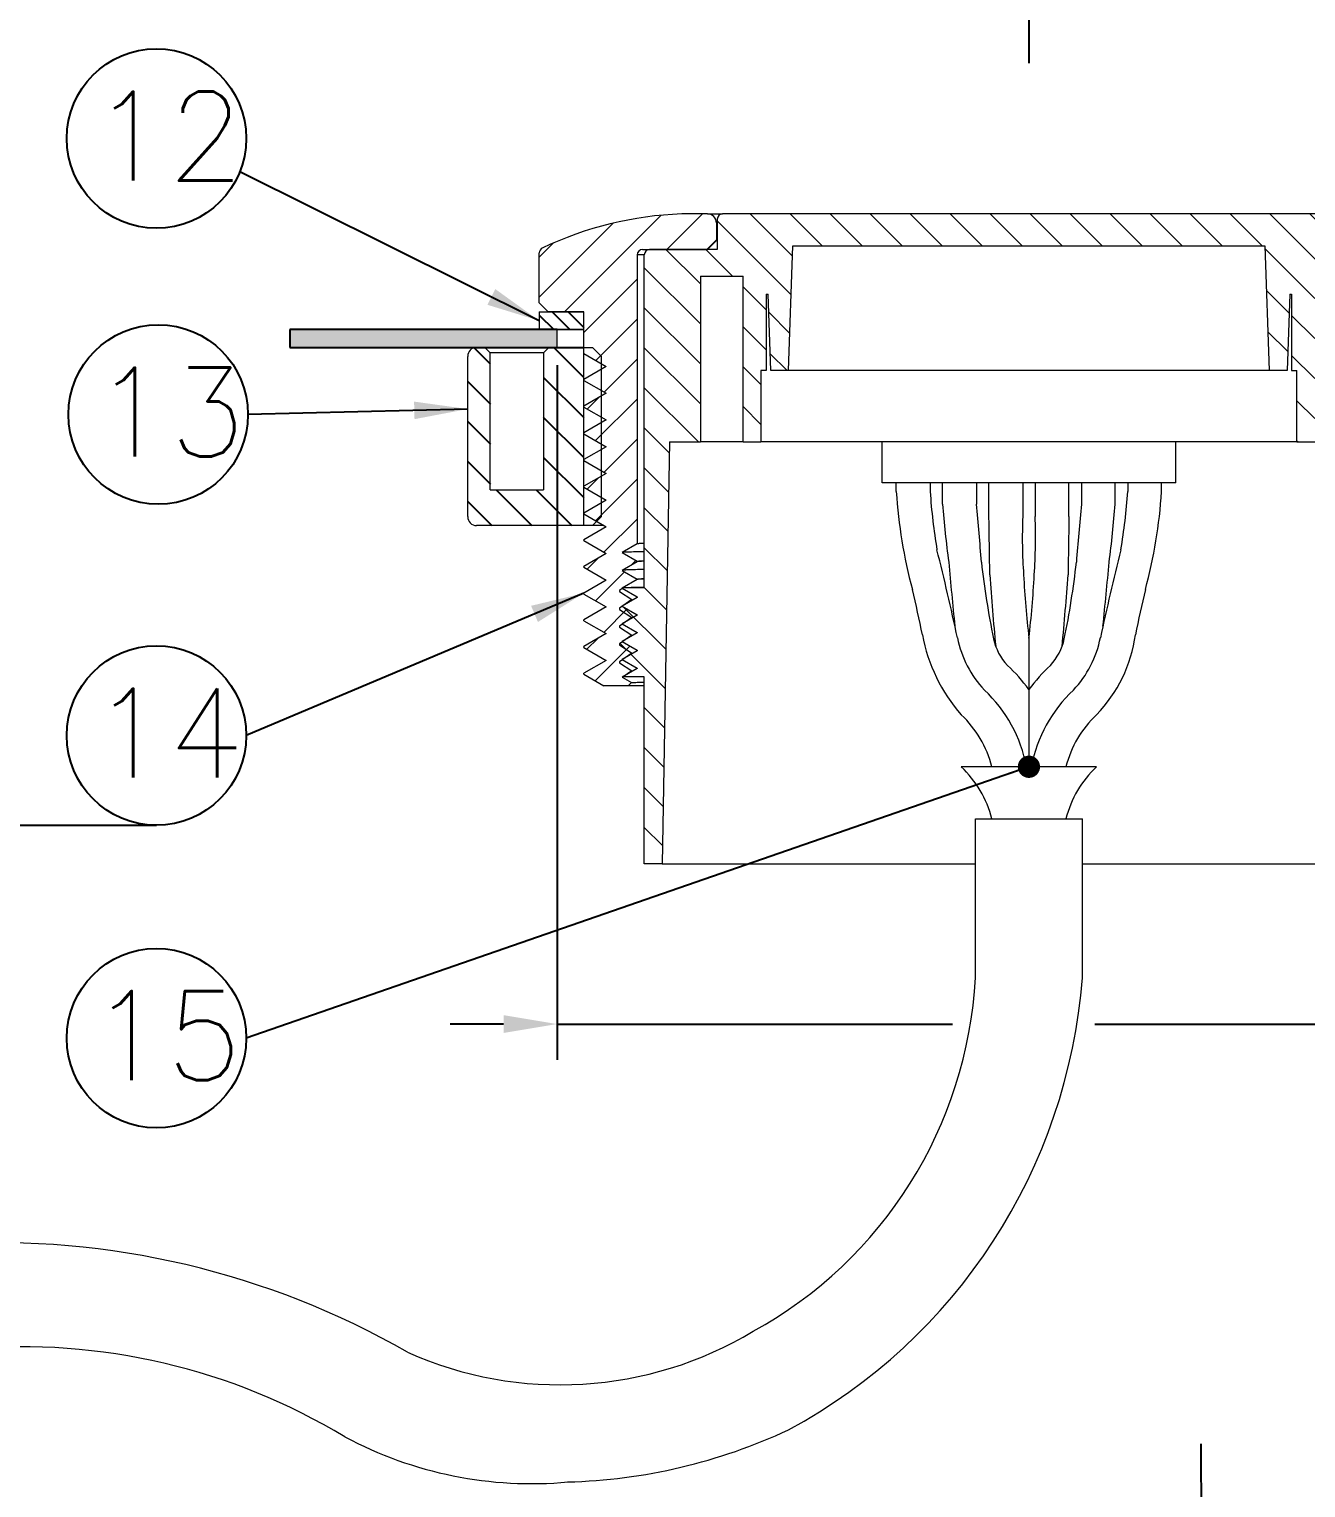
# Model space of a CAD drawing. Extents: x 7948 to 8542, y -4601 to -4181.
# Drawn here: x 8248.9 to 8320.6, y -4363.9 to -4282 of the extents above; entities that cross this region are included whole.
import ezdxf

# ---------------------------------------------------------------- set-up
doc = ezdxf.new("R2010")
doc.units = 0
doc.header["$LTSCALE"] = 7
doc.header["$MEASUREMENT"] = 0
doc.linetypes.add('CENTER', pattern=[2, 1.25, -0.25, 0.25, -0.25])
doc.linetypes.add('CENTERX2', pattern=[20.32, 12.7, -2.54, 2.54, -2.54])
doc.layers.get('0').update_dxf_attribs({"color": 2, "linetype": 'CONTINUOUS'})
doc.layers.add('D', color=2, linetype='CONTINUOUS')
doc.layers.add('DWG', color=7, linetype='CONTINUOUS')
doc.styles.add('ROMANS', font='romans')
doc.styles.add('STYLE', font='romans.shx', dxfattribs={"bigfont": 'whgtxt.shx'})
doc.dimstyles.new('A-3', dxfattribs={"dimscale": 0, "dimtxt": 2.8, "dimasz": 2, "dimexe": 0.7, "dimexo": 0.5, "dimgap": 1, "dimtad": 1, "dimdec": 4, "dimdsep": 46, "dimtxsty": 'ROMANS', "dimcen": 0, "dimclrd": 3, "dimclre": 3, "dimclrt": 2, "dimadec": 4, "dimazin": 2, "dimtfac": 1, "dimtdec": 4, "dimtmove": 0, "dimatfit": 0, "dimfxl": 0, "dimarcsym": 0})

msp = doc.modelspace()

# ---------------------------------------------------------------- hatches: boundary and pattern name
at = {"linetype": 'Continuous', "lineweight": 0}
h = msp.add_hatch(dxfattribs=at)
h.set_pattern_fill('ANSI31', color=256, scale=0.5, style=0)
h.set_pattern_definition([(45, (5900.3844, -5302.4505), (-1.122532, 1.122532), [])])
edge = h.paths.add_edge_path(flags=0)
edge.add_line((8280.0018, -4316.73777), (8281.25711, -4317.46252))
edge.add_line((8281.25711, -4317.46252), (8280.0018, -4318.18728))
edge.add_line((8280.0018, -4318.18728), (8280.0018, -4318.23777))
edge.add_line((8280.0018, -4318.23777), (8281.13164, -4318.89008))
edge.add_line((8281.13164, -4318.89008), (8282.5018, -4318.89008))
edge.add_line((8282.5018, -4318.89008), (8282.67997, -4318.71192))
edge.add_line((8282.67997, -4318.71192), (8282.15893, -4318.4111))
edge.add_line((8282.15893, -4318.4111), (8283.0018, -4317.92446))
edge.add_line((8283.0018, -4317.92446), (8283.0018, -4317.89773))
edge.add_line((8283.0018, -4317.89773), (8282.15893, -4317.4111))
edge.add_line((8282.15893, -4317.4111), (8283.0018, -4316.92446))
edge.add_line((8283.0018, -4316.92446), (8283.0018, -4316.89773))
edge.add_line((8283.0018, -4316.89773), (8282.15893, -4316.4111))
edge.add_line((8282.15893, -4316.4111), (8283.0018, -4315.92446))
edge.add_line((8283.0018, -4315.92446), (8283.0018, -4315.89773))
edge.add_line((8283.0018, -4315.89773), (8282.15893, -4315.4111))
edge.add_line((8282.15893, -4315.4111), (8283.0018, -4314.92446))
edge.add_line((8283.0018, -4314.92446), (8283.0018, -4314.89773))
edge.add_line((8283.0018, -4314.89773), (8282.15893, -4314.4111))
edge.add_line((8282.15893, -4314.4111), (8283.0018, -4313.92446))
edge.add_line((8283.0018, -4313.92446), (8283.0018, -4313.89773))
edge.add_line((8283.0018, -4313.89773), (8282.15893, -4313.4111))
edge.add_line((8282.15893, -4313.4111), (8283.0018, -4312.92446))
edge.add_line((8283.0018, -4312.92446), (8283.0018, -4312.89773))
edge.add_line((8283.0018, -4312.89773), (8282.15893, -4312.4111))
edge.add_line((8282.15893, -4312.4111), (8283.0018, -4311.92446))
edge.add_line((8283.0018, -4311.92446), (8283.0018, -4311.89773))
edge.add_line((8283.0018, -4311.89773), (8282.15893, -4311.4111))
edge.add_line((8282.15893, -4311.4111), (8283.0018, -4310.92446))
edge.add_line((8283.0018, -4310.92446), (8283.0018, -4294.69008))
edge.add_arc((8283.3018, -4294.69008), 0.3, 90, 180, ccw=False)
edge.add_line((8283.3018, -4294.39008), (8286.9518, -4294.39008))
edge.add_line((8286.9518, -4294.39008), (8287.4518, -4293.89008))
edge.add_line((8287.4518, -4293.89008), (8287.4518, -4292.89008))
edge.add_arc((8286.9518, -4292.89008), 0.5, 0, 90)
edge.add_line((8286.9518, -4292.39008), (8285.5018, -4292.39008))
edge.add_arc((8286.24832, -4312.37615), 20, 92.139107, 115.3887112)
edge.add_arc((8277.8018, -4294.57878), 0.3, 115.3887112, 180)
edge.add_line((8277.5018, -4294.57878), (8277.5018, -4297.39008))
edge.add_line((8277.5018, -4297.39008), (8278.0018, -4297.89008))
edge.add_line((8278.0018, -4297.89008), (8280.0018, -4297.89008))
edge.add_line((8280.0018, -4297.89008), (8280.0018, -4300.23777))
edge.add_line((8280.0018, -4300.23777), (8281.25711, -4300.96252))
edge.add_line((8281.25711, -4300.96252), (8280.0018, -4301.68728))
edge.add_line((8280.0018, -4301.68728), (8280.0018, -4301.73777))
edge.add_line((8280.0018, -4301.73777), (8281.25711, -4302.46252))
edge.add_line((8281.25711, -4302.46252), (8280.0018, -4303.18728))
edge.add_line((8280.0018, -4303.18728), (8280.0018, -4303.23777))
edge.add_line((8280.0018, -4303.23777), (8281.25711, -4303.96252))
edge.add_line((8281.25711, -4303.96252), (8280.0018, -4304.68728))
edge.add_line((8280.0018, -4304.68728), (8280.0018, -4304.73777))
edge.add_line((8280.0018, -4304.73777), (8281.25711, -4305.46252))
edge.add_line((8281.25711, -4305.46252), (8280.0018, -4306.18728))
edge.add_line((8280.0018, -4306.18728), (8280.0018, -4306.23777))
edge.add_line((8280.0018, -4306.23777), (8281.25711, -4306.96252))
edge.add_line((8281.25711, -4306.96252), (8280.0018, -4307.68728))
edge.add_line((8280.0018, -4307.68728), (8280.0018, -4307.73777))
edge.add_line((8280.0018, -4307.73777), (8281.25711, -4308.46252))
edge.add_line((8281.25711, -4308.46252), (8280.0018, -4309.18728))
edge.add_line((8280.0018, -4309.18728), (8280.0018, -4309.23777))
edge.add_line((8280.0018, -4309.23777), (8281.25711, -4309.96252))
edge.add_line((8281.25711, -4309.96252), (8280.0018, -4310.68728))
edge.add_line((8280.0018, -4310.68728), (8280.0018, -4310.73777))
edge.add_line((8280.0018, -4310.73777), (8281.25711, -4311.46252))
edge.add_line((8281.25711, -4311.46252), (8280.0018, -4312.18728))
edge.add_line((8280.0018, -4312.18728), (8280.0018, -4312.23777))
edge.add_line((8280.0018, -4312.23777), (8281.25711, -4312.96252))
edge.add_line((8281.25711, -4312.96252), (8280.0018, -4313.68728))
edge.add_line((8280.0018, -4313.68728), (8280.0018, -4313.73777))
edge.add_line((8280.0018, -4313.73777), (8281.25711, -4314.46252))
edge.add_line((8281.25711, -4314.46252), (8280.0018, -4315.18728))
edge.add_line((8280.0018, -4315.18728), (8280.0018, -4315.23777))
edge.add_line((8280.0018, -4315.23777), (8281.25711, -4315.96252))
edge.add_line((8281.25711, -4315.96252), (8280.0018, -4316.68728))
edge.add_line((8280.0018, -4316.68728), (8280.0018, -4316.73777))
h = msp.add_hatch(dxfattribs=at)
h.set_pattern_fill('ANSI31', color=256, scale=0.5, angle=-90, style=0)
h.set_pattern_definition([(315, (5900.3844, -5302.4505), (1.122532, 1.122532), [])])
edge = h.paths.add_edge_path(flags=0)
edge.add_line((8322.2018, -4292.39008), (8287.8018, -4292.39008))
edge.add_arc((8287.8018, -4292.69008), 0.3, 90, 180)
edge.add_line((8287.5018, -4292.69008), (8287.5018, -4294.39008))
edge.add_line((8287.5018, -4294.39008), (8283.7018, -4294.39008))
edge.add_arc((8283.7018, -4294.69008), 0.3, 90, 180)
edge.add_line((8283.4018, -4294.69008), (8283.4018, -4313.39008))
edge.add_line((8283.4018, -4313.39008), (8282.21588, -4313.39008))
edge.add_line((8282.21588, -4313.39008), (8282.0018, -4313.53878))
edge.add_line((8282.0018, -4313.53878), (8282.0018, -4313.59992))
edge.add_line((8282.0018, -4313.59992), (8282.70027, -4314.05362))
edge.add_line((8282.70027, -4314.05362), (8282.0018, -4314.53878))
edge.add_line((8282.0018, -4314.53878), (8282.0018, -4314.59992))
edge.add_line((8282.0018, -4314.59992), (8282.70027, -4315.05362))
edge.add_line((8282.70027, -4315.05362), (8282.0018, -4315.53878))
edge.add_line((8282.0018, -4315.53878), (8282.0018, -4315.59992))
edge.add_line((8282.0018, -4315.59992), (8282.70027, -4316.05362))
edge.add_line((8282.70027, -4316.05362), (8282.0018, -4316.53878))
edge.add_line((8282.0018, -4316.53878), (8282.0018, -4316.59992))
edge.add_line((8282.0018, -4316.59992), (8282.70027, -4317.05362))
edge.add_line((8282.70027, -4317.05362), (8282.0018, -4317.53878))
edge.add_line((8282.0018, -4317.53878), (8282.0018, -4317.59992))
edge.add_line((8282.0018, -4317.59992), (8282.70027, -4318.05362))
edge.add_line((8282.70027, -4318.05362), (8282.21588, -4318.39008))
edge.add_line((8282.21588, -4318.39008), (8283.4018, -4318.39008))
edge.add_line((8283.4018, -4318.39008), (8283.4018, -4328.89008))
edge.add_line((8283.4018, -4328.89008), (8284.4018, -4328.89008))
edge.add_line((8284.4018, -4328.89008), (8284.81549, -4305.19008))
edge.add_line((8284.81549, -4305.19008), (8286.5518, -4305.19008))
edge.add_line((8286.5518, -4305.19008), (8286.5518, -4295.89008))
edge.add_line((8286.5518, -4295.89008), (8288.9518, -4295.89008))
edge.add_line((8288.9518, -4295.89008), (8288.9518, -4305.19008))
edge.add_line((8288.9518, -4305.19008), (8289.9518, -4305.19008))
edge.add_line((8289.9518, -4305.19008), (8289.9518, -4301.19008))
edge.add_line((8289.9518, -4301.19008), (8290.2518, -4301.19008))
edge.add_line((8290.2518, -4301.19008), (8290.2518, -4296.89008))
edge.add_line((8290.2518, -4296.89008), (8290.35164, -4296.89008))
edge.add_line((8290.35164, -4296.89008), (8290.5018, -4301.19008))
edge.add_line((8290.5018, -4301.19008), (8291.5018, -4301.19008))
edge.add_line((8291.5018, -4301.19008), (8291.74625, -4294.19008))
edge.add_line((8291.74625, -4294.19008), (8318.25736, -4294.19008))
edge.add_line((8318.25736, -4294.19008), (8318.5018, -4301.19008))
edge.add_line((8318.5018, -4301.19008), (8319.5018, -4301.19008))
edge.add_line((8319.5018, -4301.19008), (8319.65196, -4296.89008))
edge.add_line((8319.65196, -4296.89008), (8319.7518, -4296.89008))
edge.add_line((8319.7518, -4296.89008), (8319.7518, -4301.19008))
edge.add_line((8319.7518, -4301.19008), (8320.0518, -4301.19008))
edge.add_line((8320.0518, -4301.19008), (8320.0518, -4305.19008))
edge.add_line((8320.0518, -4305.19008), (8321.0518, -4305.19008))
edge.add_line((8321.0518, -4305.19008), (8321.0518, -4295.89008))
edge.add_line((8321.0518, -4295.89008), (8323.4518, -4295.89008))
edge.add_line((8323.4518, -4295.89008), (8323.4518, -4305.19008))
edge.add_line((8323.4518, -4305.19008), (8325.18812, -4305.19008))
edge.add_line((8325.18812, -4305.19008), (8325.6018, -4328.89008))
edge.add_line((8325.6018, -4328.89008), (8326.6018, -4328.89008))
edge.add_line((8326.6018, -4328.89008), (8326.6018, -4318.39008))
edge.add_line((8326.6018, -4318.39008), (8328.0018, -4318.39008))
edge.add_line((8328.0018, -4318.39008), (8328.0018, -4318.03878))
edge.add_line((8328.0018, -4318.03878), (8327.30334, -4317.55362))
edge.add_line((8327.30334, -4317.55362), (8328.0018, -4317.09992))
edge.add_line((8328.0018, -4317.09992), (8328.0018, -4317.03878))
edge.add_line((8328.0018, -4317.03878), (8327.30334, -4316.55362))
edge.add_line((8327.30334, -4316.55362), (8328.0018, -4316.09992))
edge.add_line((8328.0018, -4316.09992), (8328.0018, -4316.03878))
edge.add_line((8328.0018, -4316.03878), (8327.30334, -4315.55362))
edge.add_line((8327.30334, -4315.55362), (8328.0018, -4315.09992))
edge.add_line((8328.0018, -4315.09992), (8328.0018, -4315.03878))
edge.add_line((8328.0018, -4315.03878), (8327.30334, -4314.55362))
edge.add_line((8327.30334, -4314.55362), (8328.0018, -4314.09992))
edge.add_line((8328.0018, -4314.09992), (8328.0018, -4314.03878))
edge.add_line((8328.0018, -4314.03878), (8327.30334, -4313.55362))
edge.add_line((8327.30334, -4313.55362), (8327.5551, -4313.39008))
edge.add_line((8327.5551, -4313.39008), (8326.6018, -4313.39008))
edge.add_line((8326.6018, -4313.39008), (8326.6018, -4294.69008))
edge.add_arc((8326.3018, -4294.69008), 0.3, 0, 90)
edge.add_line((8326.3018, -4294.39008), (8322.5018, -4294.39008))
edge.add_line((8322.5018, -4294.39008), (8322.5018, -4292.69008))
edge.add_arc((8322.2018, -4292.69008), 0.3, 0, 90)
h = msp.add_hatch()
h.set_pattern_fill('ANSI31', color=6, scale=0.2, angle=90)
h.set_pattern_definition([(135, (5900.38444, -5302.0174), (-0.4490128, -0.4490128), [])])
h.paths.add_polyline_path([(8280.0018, -4297.89008), (8277.5018, -4297.89008), (8277.5018, -4298.89008), (8280.0018, -4298.89008)])
h.paths.add_polyline_path([(8332.5018, -4297.89008), (8330.0018, -4297.89008), (8330.0018, -4298.89008), (8332.5018, -4298.89008)])
h = msp.add_hatch()
h.set_pattern_fill('ANSI31', color=256, scale=0.5, angle=450)
h.set_pattern_definition([(135, (8535.5572, -5527.0043), (-1.122532, -1.122532), [])])
edge = h.paths.add_edge_path()
edge.add_spline(control_points=[(8278.05182, -4299.89051), (8277.95165, -4299.99053), (8277.85146, -4300.09053), (8277.75125, -4300.19051)], knot_values=[0, 0, 0, 0, 1, 1, 1, 1], degree=3, periodic=0)
edge.add_line((8277.75125, -4300.19051), (8277.75125, -4307.89051))
edge.add_line((8277.75125, -4307.89051), (8276.25467, -4307.89051))
edge.add_line((8276.25467, -4307.89051), (8276.25467, -4309.89051))
edge.add_line((8276.25467, -4309.89051), (8279.50487, -4309.89051))
edge.add_line((8279.50487, -4309.89051), (8280.00488, -4309.89051))
edge.add_line((8280.00488, -4309.89051), (8280.00488, -4299.89051))
edge.add_line((8280.00488, -4299.89051), (8279.50487, -4299.89051))
edge.add_line((8279.50487, -4299.89051), (8278.05182, -4299.89051))
edge = h.paths.add_edge_path()
edge.add_arc((8273.98851, -4300.39051), 0.5, 450, 540)
edge.add_line((8273.48851, -4300.39051), (8273.48851, -4309.39051))
edge.add_arc((8273.98851, -4309.39051), 0.5, 540, 630)
edge.add_line((8273.98851, -4309.89051), (8276.25467, -4309.89051))
edge.add_line((8276.25467, -4309.89051), (8276.25467, -4307.89051))
edge.add_line((8276.25467, -4307.89051), (8274.75809, -4307.89051))
edge.add_line((8274.75809, -4307.89051), (8274.75809, -4300.19051))
edge.add_spline(control_points=[(8274.75809, -4300.19051), (8274.65788, -4300.09053), (8274.5577, -4299.99053), (8274.45752, -4299.89051)], knot_values=[0, 0, 0, 0, 1, 1, 1, 1], degree=3, periodic=0)
edge.add_line((8274.45752, -4299.89051), (8273.98851, -4299.89051))
edge = h.paths.add_edge_path()
edge.add_line((8330.50447, -4299.89051), (8330.00447, -4299.89051))
edge.add_line((8330.00447, -4299.89051), (8330.00447, -4309.89051))
edge.add_line((8330.00447, -4309.89051), (8330.50447, -4309.89051))
edge.add_line((8330.50447, -4309.89051), (8333.75467, -4309.89051))
edge.add_line((8333.75467, -4309.89051), (8333.75467, -4307.89051))
edge.add_line((8333.75467, -4307.89051), (8332.25809, -4307.89051))
edge.add_line((8332.25809, -4307.89051), (8332.25809, -4300.19051))
edge.add_spline(control_points=[(8332.25809, -4300.19051), (8332.15788, -4300.09053), (8332.0577, -4299.99053), (8331.95752, -4299.89051)], knot_values=[0, 0, 0, 0, 1, 1, 1, 1], degree=3, periodic=0)
edge.add_line((8331.95752, -4299.89051), (8330.50447, -4299.89051))
edge = h.paths.add_edge_path()
edge.add_line((8335.25125, -4300.19051), (8335.25125, -4307.89051))
edge.add_line((8335.25125, -4307.89051), (8333.75467, -4307.89051))
edge.add_line((8333.75467, -4307.89051), (8333.75467, -4309.89051))
edge.add_line((8333.75467, -4309.89051), (8336.02084, -4309.89051))
edge.add_arc((8336.02084, -4309.39051), 0.5, 630, 720)
edge.add_line((8336.52084, -4309.39051), (8336.52084, -4300.39051))
edge.add_arc((8336.02084, -4300.39051), 0.5, 720, 810)
edge.add_line((8336.02084, -4299.89051), (8335.55182, -4299.89051))
edge.add_spline(control_points=[(8335.55182, -4299.89051), (8335.45165, -4299.99053), (8335.35146, -4300.09053), (8335.25125, -4300.19051)], knot_values=[0, 0, 0, 0, 1, 1, 1, 1], degree=3, periodic=0)
at = {"layer": 'DWG', "ltscale": 0.6}
h = msp.add_hatch(dxfattribs=at)
h.set_pattern_fill('SWAMP', color=2, scale=0.3)
h.set_pattern_definition([(0, (239.5236, 165.78923), (0.15, 0.259807621), [0.0375, -0.2625]), (90, (239.54236, 165.78923), (-0.15, 0.259807621), [0.01875, -0.500865242]), (90, (239.54705, 165.78923), (-0.15, 0.259807621), [0.015, -0.504615242]), (90, (239.53767, 165.78923), (-0.15, 0.259807621), [0.015, -0.504615242]), (60, (239.55173, 165.78923), (-0.15, 0.259807621), [0.012, -0.288]), (120, (239.53298, 165.78923), (-0.3, 1e-10), [0.012, -0.288])])
h.paths.add_polyline_path([(8331.50244, -4298.89004), (8331.50244, -4299.89004), (8346.50245, -4299.88999), (8346.50244, -4298.88999)])
h.paths.add_polyline_path([(8278.5018, -4299.89008), (8278.5018, -4298.89008), (8263.5018, -4298.89008), (8263.5018, -4299.89008)])

# ---------------------------------------------------------------- linework, layer by layer
at = {"color": 1, "linetype": 'CENTER'}
msp.add_line((8305.0018, -4222.91843), (8305.0018, -4283.91843), dxfattribs=at)
at = {"color": 7, "linetype": 'Continuous', "lineweight": 15}
for p, q in [((8286.9518, -4292.39008), (8285.5018, -4292.39008)), ((8286.9518, -4292.39008), (8287.8018, -4292.39008)), ((8322.2018, -4292.39008), (8287.8018, -4292.39008)), ((8287.4518, -4292.89008), (8287.4518, -4293.89008)), ((8287.5018, -4292.69008), (8287.5018, -4294.39008)), ((8286.9518, -4294.39008), (8287.4518, -4293.89008)), ((8287.4518, -4293.89008), (8287.5018, -4293.89008)), ((8277.5018, -4297.39008), (8277.5018, -4294.57878)), ((8283.0018, -4294.69008), (8283.0018, -4310.92446)), ((8283.3018, -4294.39008), (8286.9518, -4294.39008)), ((8283.4018, -4313.39008), (8283.4018, -4294.69008)), ((8287.5018, -4294.39008), (8283.7018, -4294.39008)), ((8291.5018, -4301.19008), (8291.74625, -4294.19008)), ((8291.74625, -4294.19008), (8318.25736, -4294.19008)), ((8318.25736, -4294.19008), (8318.5018, -4301.19008)), ((8286.5518, -4295.89008), (8288.9518, -4295.89008)), ((8286.5518, -4295.89008), (8286.5518, -4305.19008)), ((8288.9518, -4305.19008), (8288.9518, -4295.89008)), ((8277.5018, -4297.39008), (8278.0018, -4297.89008)), ((8290.2518, -4296.89008), (8290.35164, -4296.89008)), ((8290.2518, -4296.89008), (8290.2518, -4301.19008)), ((8290.5018, -4301.19008), (8290.35164, -4296.89008)), ((8319.65196, -4296.89008), (8319.5018, -4301.19008)), ((8319.65196, -4296.89008), (8319.7518, -4296.89008)), ((8319.7518, -4296.89008), (8319.7518, -4301.19008)), ((8277.5018, -4297.89008), (8277.5018, -4298.89008)), ((8277.5018, -4297.89008), (8280.0018, -4297.89008)), ((8280.0018, -4297.89008), (8278.0018, -4297.89008)), ((8280.0018, -4300.23777), (8280.0018, -4297.89008)), ((8280.00181, -4298.89008), (8272.74884, -4298.89008)), ((8277.5018, -4298.89008), (8280.0018, -4298.89008)), ((8278.5018, -4299.89008), (8278.5018, -4298.89008)), ((8273.48564, -4309.39008), (8273.48564, -4300.39008)), ((8274.45465, -4299.89008), (8273.98564, -4299.89008)), ((8274.45465, -4299.89008), (8280.51655, -4299.89008)), ((8274.75522, -4307.89008), (8274.75522, -4300.19008)), ((8277.74838, -4300.19008), (8274.75522, -4300.19008)), ((8277.74838, -4300.19008), (8277.74838, -4307.89008)), ((8280.0018, -4300.23777), (8281.25711, -4300.96252)), ((8281.00201, -4300.39008), (8280.50201, -4299.89008)), ((8281.00201, -4309.39008), (8281.00201, -4300.39008)), ((8281.25711, -4300.96252), (8280.0018, -4301.68728)), ((8290.2518, -4301.19008), (8289.9518, -4301.19008)), ((8289.9518, -4301.19008), (8289.9518, -4305.19008)), ((8291.5018, -4301.19008), (8290.5018, -4301.19008)), ((8318.5018, -4301.19008), (8291.5018, -4301.19008)), ((8319.5018, -4301.19008), (8318.5018, -4301.19008)), ((8319.7518, -4301.19008), (8320.0518, -4301.19008)), ((8320.0518, -4305.19008), (8320.0518, -4301.19008)), ((8280.0018, -4301.73777), (8280.0018, -4301.68728)), ((8280.0018, -4301.73777), (8281.25711, -4302.46252)), ((8281.25711, -4302.46252), (8280.0018, -4303.18728)), ((8280.0018, -4303.23777), (8280.0018, -4303.18728)), ((8280.0018, -4303.23777), (8281.25711, -4303.96252)), ((8281.25711, -4303.96252), (8280.0018, -4304.68728)), ((8280.0018, -4304.73777), (8280.0018, -4304.68728)), ((8280.0018, -4304.73777), (8281.25711, -4305.46252)), ((8281.25711, -4305.46252), (8280.0018, -4306.18728)), ((8284.81549, -4305.19008), (8284.4018, -4328.89008)), ((8284.81549, -4305.19008), (8286.5518, -4305.19008)), ((8288.9518, -4305.19008), (8286.5518, -4305.19008)), ((8288.9518, -4305.19008), (8289.9518, -4305.19008)), ((8320.0518, -4305.19008), (8289.9518, -4305.19008)), ((8296.75166, -4307.48957), (8296.7518, -4305.18957)), ((8313.25166, -4307.4906), (8313.2518, -4305.1906)), ((8320.0518, -4305.19008), (8321.0518, -4305.19008)), ((8280.0018, -4306.23777), (8280.0018, -4306.18728)), ((8280.0018, -4306.23777), (8281.25711, -4306.96252)), ((8281.25711, -4306.96252), (8280.0018, -4307.68728)), ((8274.75522, -4307.89008), (8277.74838, -4307.89008)), ((8280.0018, -4307.73777), (8280.0018, -4307.68728)), ((8280.0018, -4307.73777), (8281.25711, -4308.46252)), ((8313.25166, -4307.4906), (8296.75166, -4307.48957)), ((8297.5549, -4307.98371), (8297.55494, -4307.48962)), ((8299.45494, -4307.48974), (8299.4549, -4307.98382)), ((8300.15486, -4308.68387), (8300.15494, -4307.48978)), ((8302.05494, -4307.4899), (8302.05486, -4308.68399)), ((8302.75482, -4309.38403), (8302.75494, -4307.48994)), ((8304.65494, -4307.49006), (8304.65482, -4309.38415)), ((8305.34838, -4307.49008), (8305.34838, -4309.38417)), ((8307.24838, -4309.38417), (8307.24838, -4307.49009)), ((8307.94838, -4307.49009), (8307.94838, -4308.68418)), ((8309.84838, -4308.68418), (8309.84838, -4307.49009)), ((8310.54838, -4307.49009), (8310.54838, -4307.98418)), ((8312.44838, -4307.98418), (8312.44838, -4307.49009)), ((8281.25711, -4308.46252), (8280.0018, -4309.18728)), ((8280.0018, -4309.23777), (8280.0018, -4309.18728)), ((8280.0018, -4309.23777), (8281.25711, -4309.96252)), ((8281.00201, -4309.39008), (8280.50201, -4309.89008)), ((8279.502, -4309.89008), (8273.98564, -4309.89008)), ((8281.13164, -4309.89008), (8279.502, -4309.89008)), ((8281.25711, -4309.96252), (8280.0018, -4310.68728)), ((8280.0018, -4310.73777), (8280.0018, -4310.68728)), ((8280.0018, -4310.73777), (8281.25711, -4311.46252)), ((8283.0018, -4310.92446), (8282.15893, -4311.4111)), ((8281.25711, -4311.46252), (8280.0018, -4312.18728)), ((8282.15893, -4311.4111), (8283.0018, -4311.89773)), ((8283.0018, -4311.92446), (8282.15893, -4312.4111)), ((8283.0018, -4311.89773), (8283.0018, -4311.92446)), ((8280.0018, -4312.23777), (8280.0018, -4312.18728)), ((8280.0018, -4312.23777), (8281.25711, -4312.96252)), ((8281.25711, -4312.96252), (8280.0018, -4313.68728)), ((8282.15893, -4312.4111), (8283.0018, -4312.89773)), ((8283.0018, -4312.92446), (8282.15893, -4313.4111)), ((8283.0018, -4312.89773), (8283.0018, -4312.92446)), ((8280.0018, -4313.73777), (8280.0018, -4313.68728)), ((8280.0018, -4313.73777), (8281.25711, -4314.46252)), ((8282.21588, -4313.39008), (8282.0018, -4313.53878)), ((8282.0018, -4313.53878), (8282.0018, -4313.59992)), ((8282.0018, -4313.59992), (8282.70027, -4314.05362)), ((8282.15893, -4313.4111), (8283.0018, -4313.89773)), ((8283.4018, -4313.39008), (8282.21588, -4313.39008)), ((8281.25711, -4314.46252), (8280.0018, -4315.18728)), ((8282.70027, -4314.05362), (8282.0018, -4314.53878)), ((8282.0018, -4314.53878), (8282.0018, -4314.59992)), ((8282.0018, -4314.59992), (8282.70027, -4315.05362)), ((8283.0018, -4313.92446), (8282.15893, -4314.4111)), ((8282.15893, -4314.4111), (8283.0018, -4314.89773)), ((8283.0018, -4313.89773), (8283.0018, -4313.92446)), ((8280.0018, -4315.23777), (8280.0018, -4315.18728)), ((8280.0018, -4315.23777), (8281.25711, -4315.96252)), ((8282.70027, -4315.05362), (8282.0018, -4315.53878)), ((8283.0018, -4314.92446), (8282.15893, -4315.4111)), ((8282.15893, -4315.4111), (8283.0018, -4315.89773)), ((8283.0018, -4314.89773), (8283.0018, -4314.92446)), ((8281.25711, -4315.96252), (8280.0018, -4316.68728)), ((8282.0018, -4315.53878), (8282.0018, -4315.59992)), ((8282.0018, -4315.59992), (8282.70027, -4316.05362)), ((8282.70027, -4316.05362), (8282.0018, -4316.53878)), ((8283.0018, -4315.92446), (8282.15893, -4316.4111)), ((8283.0018, -4315.89773), (8283.0018, -4315.92446)), ((8305.00303, -4316.19396), (8305.0018, -4323.43815)), ((8280.0018, -4316.73777), (8280.0018, -4316.68728)), ((8280.0018, -4316.73777), (8281.25711, -4317.46252)), ((8282.0018, -4316.53878), (8282.0018, -4316.59992)), ((8282.0018, -4316.59992), (8282.70027, -4317.05362)), ((8282.70027, -4317.05362), (8282.0018, -4317.53878)), ((8282.15893, -4316.4111), (8283.0018, -4316.89773)), ((8283.0018, -4316.92446), (8282.15893, -4317.4111)), ((8283.0018, -4316.89773), (8283.0018, -4316.92446)), ((8281.25711, -4317.46252), (8280.0018, -4318.18728)), ((8282.0018, -4317.53878), (8282.0018, -4317.59992)), ((8282.0018, -4317.59992), (8282.70027, -4318.05362)), ((8282.15893, -4317.4111), (8283.0018, -4317.89773)), ((8283.0018, -4317.89773), (8283.0018, -4317.92446)), ((8280.0018, -4318.23777), (8280.0018, -4318.18728)), ((8280.0018, -4318.23777), (8281.13164, -4318.89008)), ((8283.0018, -4317.92446), (8282.15893, -4318.4111)), ((8282.15893, -4318.4111), (8282.67997, -4318.71192)), ((8282.70027, -4318.05362), (8282.21588, -4318.39008)), ((8283.4018, -4318.39008), (8282.21588, -4318.39008)), ((8282.5018, -4318.89008), (8282.67997, -4318.71192)), ((8283.4018, -4328.89008), (8283.4018, -4318.39008)), ((8282.5018, -4318.89008), (8281.13164, -4318.89008)), ((8283.4018, -4318.89008), (8282.5018, -4318.89008)), ((8308.80157, -4323.43834), (8301.20162, -4323.43876)), ((8302.0018, -4326.35762), (8308.0018, -4326.35724)), ((8302.00236, -4335.28743), (8302.0018, -4326.35762)), ((8308.00236, -4335.28706), (8308.0018, -4326.35724)), ((8284.4018, -4328.89008), (8283.4018, -4328.89008)), ((8284.4018, -4328.89008), (8302.00196, -4328.89008)), ((8308.00196, -4328.89008), (8325.6018, -4328.89008))]:
    msp.add_line(p, q, dxfattribs=at)
at = {"color": 8, "linetype": 'Continuous', "lineweight": 15}
for p, q in [((8287.5018, -4292.89008), (8287.4518, -4292.89008)), ((8283.4018, -4294.69008), (8283.0018, -4294.69008))]:
    msp.add_line(p, q, dxfattribs=at)
at = {"linetype": 'Continuous', "lineweight": 15}
msp.add_line((8280.00201, -4309.89008), (8280.00201, -4299.89008), dxfattribs=at)
msp.add_line((8226.424, -4326.72365), (8256.00828, -4326.72365))
at = {"color": 1, "linetype": 'CENTERX2', "ltscale": 0.5}
msp.add_line((8314.6594, -4361.46319), (8314.67219, -4370.53729), dxfattribs=at)
at = {"color": 7, "linetype": 'Continuous', "lineweight": 15}
for centre, radius, start, end in [((8286.24832, -4312.37615), 20, 92.139107, 115.3887112), ((8286.9518, -4292.89008), 0.5, 0, 90), ((8287.8018, -4292.69008), 0.3, 90, 180), ((8277.8018, -4294.57878), 0.3, 115.3887112, 180), ((8283.3018, -4294.69008), 0.3, 90, 180), ((8283.7018, -4294.69008), 0.3, 90, 180), ((8273.98564, -4300.39008), 0.5, 90, 180), ((8324.89665, -4306.3104), 27.3929, 183.5021132, 195.185194), ((8331.65165, -4305.86679), 32.26627, 183.7619522, 189.6024793), ((8278.35177, -4305.8651), 32.26627, 350.3938825, 356.2344096), ((8285.10675, -4306.30914), 27.3929, 344.8111678, 356.4942486), ((8363.84853, -4303.68815), 63.88929, 184.484727, 187.4293096), ((8148.88323, -4323.50884), 153.88738, 4.3079246, 5.5282048), ((8461.11907, -4323.51876), 153.88738, 174.468157, 175.6884371), ((8246.15503, -4303.68441), 63.88929, 352.5670522, 355.5116347), ((8273.98564, -4309.39008), 0.5, 180, 270), ((7569.3481, -4322.24008), 733.51938, 0.7488287, 1.00424749), ((8333.54021, -4310.59885), 28.91093, 177.591996, 184.1009032), ((8276.46291, -4310.59704), 28.91093, 355.8954585, 2.4043658), ((9040.65428, -4322.28679), 733.51938, 178.99211427, 179.24753305), ((8159.69689, -4346.41397), 144.4851, 12.0691692, 14.086122), ((8450.30396, -4346.4232), 144.4851, 165.9102398, 167.9271926), ((8604.63029, -4284.21514), 305.39662, 185.2103977, 185.8865794), ((8348.32069, -4306.90676), 46.26051, 186.2578993, 191.6480424), ((8261.68266, -4306.90401), 46.26051, 348.3483194, 353.7384624), ((8005.37451, -4284.19612), 305.39662, 354.1097824, 354.7859641), ((8455.86462, -4302.04297), 153.42709, 183.9654428, 185.4733959), ((8358.12145, -4309.95784), 53.48653, 182.8996623, 186.7109033), ((8251.88171, -4309.95447), 53.48653, 353.2854585, 357.0966994), ((8154.13905, -4302.03339), 153.42709, 354.5229659, 356.030919), ((8237.93356, -4328.1131), 62.26905, 11.1972619, 13.5861142), ((8372.06845, -4328.11736), 62.26905, 166.4102475, 168.7990999), ((8308.25292, -4314.31468), 9.39198, 190.4689787, 221.3455035), ((8306.93631, -4314.98682), 6.07114, 191.5580418, 223.0587739), ((8306.06849, -4315.59874), 3.12358, 191.9727859, 223.3959753), ((8303.95605, -4315.61267), 3.09943, 316.5322653, 348.1932702), ((8303.08277, -4314.99721), 6.05335, 316.9144164, 348.6830291), ((8302.93195, -4314.89092), 8.13253, 316.2030597, 352.0080863), ((8297.10171, -4324.89938), 9.8, 36.2776114, 46.8917335), ((8312.90171, -4324.90037), 9.8, 133.1010811, 143.7152032), ((8297.10171, -4324.89938), 7.9, 10.6592438, 46.8917335), ((8312.90171, -4324.90037), 7.9, 133.1010811, 169.3335707), ((8297.10171, -4324.89938), 6, 14.0968094, 46.8917335), ((8312.90171, -4324.90037), 6, 133.1010811, 165.8960052), ((8297.10189, -4327.81966), 6, 14.1039948, 46.8989189), ((8312.90189, -4327.81867), 6, 133.1082665, 165.9031906), ((8277.86581, -4333.96464), 24.17271, 298.8235033, 356.8655708), ((8276.52851, -4332.88393), 31.56544, 298.3088624, 355.6343085), ((8247.05937, -4396.36847), 46.20235, 60.0818923, 93.3771488), ((8278.67748, -4337.08012), 21.06675, 245.9835295, 300.9750417), ((8248.46008, -4391.00335), 34.99053, 58.794387, 94.9171828), ((8277.08679, -4341.36996), 22.32733, 241.9544055, 275.2480099), ((8278.30336, -4332.51198), 31.09988, 271.4545784, 295.1034644)]:
    msp.add_arc(centre, radius, start, end, dxfattribs=at)
for points in [[(8274.45465, -4299.89008), (8274.55483, -4299.9901), (8274.65501, -4300.0901), (8274.75522, -4300.19008)], [(8277.74838, -4300.19008), (8277.84859, -4300.0901), (8277.94878, -4299.9901), (8278.04895, -4299.89008)]]:
    msp.add_open_spline(points, degree=3, dxfattribs=at)
for points, knots in [([(8283.4018, -4310.89516), (8283.37448, -4310.89608), (8283.20943, -4310.9016), (8283.05552, -4310.91146), (8283.01963, -4310.92015), (8283.0018, -4310.92446)], [0, 0, 0, 0, 0.09078879, 0.54840322, 1, 1, 1, 1]), ([(8283.4018, -4311.35886), (8283.22951, -4311.36277), (8282.84988, -4311.37141), (8282.47426, -4311.38452), (8282.24672, -4311.39535), (8282.21787, -4311.40137), (8282.21003, -4311.403)], [0, 0, 0, 0, 0.26041186, 0.57378213, 0.88415453, 1, 1, 1, 1]), ([(8283.0018, -4311.89773), (8283.02045, -4311.89333), (8283.058, -4311.88448), (8283.21324, -4311.8746), (8283.37864, -4311.86914), (8283.4018, -4311.86837)], [0, 0, 0, 0, 0.45901847, 0.92423436, 1, 1, 1, 1]), ([(8283.4018, -4311.89516), (8283.37448, -4311.89608), (8283.20943, -4311.9016), (8283.05552, -4311.91146), (8283.01963, -4311.92015), (8283.0018, -4311.92446)], [0, 0, 0, 0, 0.09078879, 0.54840322, 1, 1, 1, 1]), ([(8283.4018, -4312.35886), (8283.22951, -4312.36277), (8282.84988, -4312.37141), (8282.47426, -4312.38452), (8282.24672, -4312.39535), (8282.21787, -4312.40137), (8282.21003, -4312.403)], [0, 0, 0, 0, 0.26041186, 0.57378213, 0.88415453, 1, 1, 1, 1]), ([(8283.0018, -4312.89773), (8283.02045, -4312.89333), (8283.058, -4312.88448), (8283.21324, -4312.8746), (8283.37864, -4312.86914), (8283.4018, -4312.86837)], [0, 0, 0, 0, 0.45901847, 0.92423436, 1, 1, 1, 1]), ([(8283.4018, -4312.89516), (8283.37448, -4312.89608), (8283.20943, -4312.9016), (8283.05552, -4312.91146), (8283.01963, -4312.92015), (8283.0018, -4312.92446)], [0, 0, 0, 0, 0.09078879, 0.54840322, 1, 1, 1, 1]), ([(8283.4018, -4313.35886), (8283.2314, -4313.36277), (8282.85594, -4313.3714), (8282.52962, -4313.38185), (8282.42041, -4313.38824), (8282.38889, -4313.39008)], [0, 0, 0, 0, 0.37152614, 0.81860734, 1, 1, 1, 1]), ([(8282.38889, -4318.39008), (8282.32956, -4318.39277), (8282.23272, -4318.39716), (8282.21637, -4318.40137), (8282.21003, -4318.403)], [0, 0, 0, 0, 0.61265446, 1, 1, 1, 1]), ([(8282.67997, -4318.71192), (8282.69601, -4318.70929), (8282.72819, -4318.70403), (8282.98206, -4318.69581), (8283.20718, -4318.69011), (8283.39372, -4318.68713), (8283.4018, -4318.68701)], [0, 0, 0, 0, 0.32598767, 0.65417206, 0.98501094, 1, 1, 1, 1])]:
    msp.add_open_spline(points, degree=3, knots=knots, dxfattribs=at)
at = {"layer": 'D', "ltscale": 0.6}
for p, q in [((8278.5018, -4300.89008), (8278.5018, -4339.88805)), ((8275.5018, -4337.88805), (8272.5018, -4337.88805)), ((8278.5018, -4337.88805), (8300.718, -4337.88805)), ((8308.69477, -4337.88805), (8331.50244, -4337.88805))]:
    msp.add_line(p, q, dxfattribs=at)
at = {"layer": 'D'}
for centre in [(8256.00828, -4288.15208), (8256.10749, -4303.65465), (8256.00828, -4321.6834), (8256.00828, -4338.6834)]:
    msp.add_circle(centre, 5.04025, dxfattribs=at)
at = {"layer": 'D', "ltscale": 0.6}
msp.add_solid([(8275.5018, -4337.38805), (8275.5018, -4338.38805), (8278.5018, -4337.88805)], dxfattribs=at)
at = {"layer": 'DWG', "ltscale": 0.6}
for p, q in [((8278.5018, -4298.89008), (8263.5018, -4298.89008)), ((8263.5018, -4298.89008), (8263.5018, -4299.89008)), ((8263.5018, -4299.89008), (8280.0018, -4299.89008))]:
    msp.add_line(p, q, dxfattribs=at)

# ---------------------------------------------------------------- texts
at = {"color": 2, "linetype": 'Continuous', "char_height": 5, "attachment_point": 1, "style": 'STYLE'}
for s, insert in [('12', (8252.34501, -4285.51654)), ('13', (8252.44422, -4301.01911)), ('14', (8252.34501, -4319.04786)), ('15', (8252.25233, -4336.03549))]:
    msp.add_mtext(s, dxfattribs=dict(at, insert=insert))

# ---------------------------------------------------------------- leaders
for points, override in [([(8277.5018, -4298.39008), (8260.68831, -4290.02328)], {"dimscale": 1, "dimasz": 3, "dimtad": 0, "dimclrd": 256, "dimarcsym": 1}), ([(8273.48564, -4303.3488), (8261.14774, -4303.65465)], {"dimscale": 1, "dimasz": 3, "dimtad": 0, "dimclrd": 256, "dimarcsym": 1}), ([(8280.0018, -4313.68728), (8261.04852, -4321.6834)], {"dimscale": 1, "dimasz": 3, "dimtad": 0, "dimclrd": 256, "dimarcsym": 1}), ([(8305.00159, -4323.43855), (8261.04852, -4338.6834)], {"dimscale": 1, "dimasz": 1.25, "dimtad": 0, "dimclrd": 256, "dimldrblk": 'Dot', "dimarcsym": 1})]:
    msp.add_leader(points, dimstyle='A-3', override=override)

doc.saveas('drawing.dxf')
